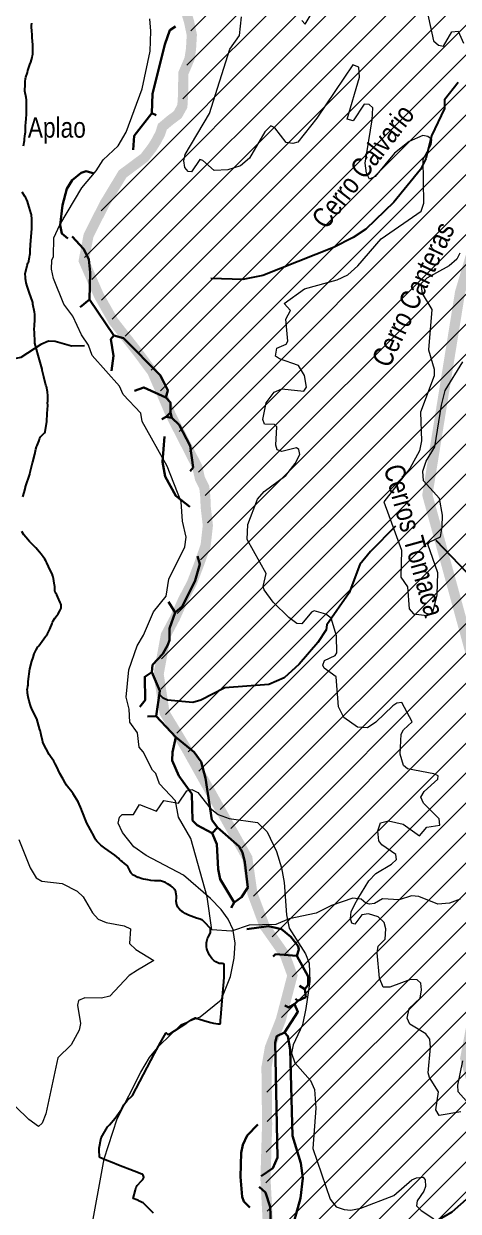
# Model space of a CAD drawing. Header units: feet. Extents: x -72 to 1107026, y -16 to 8357890.
# Drawn here: x 768338 to 774762, y 8205397 to 8222939 of the extents above; entities that cross this region are included whole.
import ezdxf

# ---------------------------------------------------------------- set-up
doc = ezdxf.new("R2010")
doc.units = ezdxf.units.FT
doc.header["$LTSCALE"] = 10
doc.header["$MEASUREMENT"] = 0
doc.linetypes.add('DASHED2', pattern=[0.375, 0.25, -0.125])
for name, color, linetype in [('AUTODEMA-inf. cofopri-Rural-PSAD', 190, 'CONTINUOUS'), ('FDO HUACAN-PERITO-COORD', 3, 'CONTINUOUS'), ('VIA-ASFALTADA', 1, 'CONTINUOUS'), ('VIAS_SIN AFIRMAR', 31, 'CONTINUOUS')]:
    doc.layers.add(name, color=color, linetype=linetype)
for name, color, linetype, lineweight in [('CURVAS_PERU_500_PSAD-18', 23, 'CONTINUOUS', 5), ('Hidrografia-IGN-QUEBRADAS', 151, 'CONTINUOUS', 25), ('Hidrografia-IGN-RIOS', 162, 'CONTINUOUS', 30), ('INEI-DIS-AREQ', 252, 'CONTINUOUS', 9), ('Texto Toponimia IGN', 251, 'CONTINUOUS', 0)]:
    doc.layers.add(name, color=color, linetype=linetype, lineweight=lineweight)
doc.styles.add('SWILL721', font='swissi.ttf')

msp = doc.modelspace()

# ---------------------------------------------------------------- hatches: boundary and pattern name
at = {"layer": 'AUTODEMA-inf. cofopri-Rural-PSAD', "lineweight": 5}
h = msp.add_hatch(dxfattribs=at)
h.set_pattern_fill('ANSI31', color=256, scale=2500)
h.paths.add_polyline_path([(753238, 8156793), (753322, 8156780), (753238, 8156793), (761252, 8177664), (761485, 8177877), (761891, 8178033), (762006, 8178099), (762145, 8178160), (762278, 8178215), (762392, 8178274), (762497, 8178357), (762589, 8178469), (762675, 8178563), (762762, 8178662), (762856, 8178741), (762966, 8178847), (763062, 8178931), (763167, 8179043), (763215, 8179157), (763254, 8179284), (763292, 8179406), (763323, 8179543), (763341, 8179672), (763349, 8179797), (763400, 8179962), (763448, 8180102), (763499, 8180234), (763573, 8180363), (763635, 8180490), (763719, 8180589), (763826, 8180681), (763928, 8180774), (764019, 8180866), (764121, 8180950), (764228, 8181026), (764338, 8181097), (764444, 8181168), (764559, 8181213), (764712, 8181269), (764839, 8181335), (764956, 8181398), (765071, 8181451), (765175, 8181550), (765244, 8181660), (765315, 8181776), (765354, 8181893), (765389, 8182013), (765390, 8182140), (765377, 8182262), (765342, 8182396), (765286, 8182546), (765225, 8182684), (765197, 8182808), (765187, 8182943), (765170, 8183067), (765142, 8183205), (765114, 8183355), (765122, 8183484), (765143, 8183642), (765150, 8183779), (765168, 8183908), (765199, 8184028), (765243, 8184165), (765278, 8184310), (765332, 8184449), (765386, 8184576), (765432, 8184714), (765467, 8184853), (765513, 8184978), (765575, 8185115), (765661, 8185237), (765751, 8185338), (765852, 8185419), (765985, 8185503), (766099, 8185572), (766232, 8185655), (766299, 8185789), (767271, 8186800), (767271, 8186947), (767297, 8187069), (767333, 8187214), (767379, 8187334), (767466, 8187468), (767519, 8187582), (767578, 8187702), (767631, 8187831), (767690, 8187961), (767739, 8188095), (767779, 8188220), (767853, 8188349), (767930, 8188476), (768029, 8188550), (768144, 8188601), (768268, 8188621), (768396, 8188684), (768525, 8188666), (768648, 8188684), (768729, 8188803), (768760, 8188933), (768775, 8189055), (768816, 8189187), (768865, 8189314), (768913, 8189448), (768946, 8189596), (769010, 8189708), (769110, 8189804), (769242, 8189855), (769369, 8189839), (769435, 8190402), (769242, 8190676), (768955, 8190796), (768850, 8191044), (768727, 8191405), (768791, 8192051), (769355, 8193016), (769774, 8193584), (769715, 8193854), (770015, 8194180), (770358, 8194460), (770593, 8194855), (771149, 8195508), (771339, 8195882), (771620, 8196321), (772139, 8196529), (772271, 8196571), (772518, 8196829), (772893, 8197299), (773001, 8197468), (773083, 8197912), (773128, 8198271), (773053, 8198668), (772961, 8199048), (772784, 8199431), (772552, 8199747), (772403, 8199923), (772344, 8200269), (772420, 8200524), (772438, 8201124), (772378, 8201509), (772320, 8201525), (771949, 8202389), (771948, 8203291), (771835, 8204086), (771949, 8205175), (771912, 8205868), (771936, 8206678), (771927, 8207524), (771977, 8207815), (772140, 8208229), (772310, 8208881), (772199, 8209183), (771898, 8209610), (771718, 8210093), (771643, 8210618), (770734, 8212243), (770420, 8212760), (770332, 8213330), (770439, 8213909), (770573, 8214159), (770693, 8214428), (770826, 8214682), (770933, 8214964), (771027, 8215231), (771060, 8215528), (771028, 8215800), (771023, 8215945), (771008, 8216090), (770944, 8216217), (770904, 8216392), (770519, 8217145), (770239, 8217796), (770023, 8218086), (769663, 8218545), (769449, 8218924), (769225, 8219439), (769296, 8219810), (769534, 8220281), (769800, 8220721), (770123, 8220961), (770236, 8221108), (770301, 8221212), (770355, 8221316), (770388, 8221417), (770506, 8221516), (770614, 8221596), (770683, 8221720), (770695, 8221911), (770696, 8222074), (770699, 8222211), (770790, 8222424), (770811, 8222568), (770823, 8222774), (770781, 8222973), (770744, 8223095), (770724, 8223248), (770687, 8223365), (770609, 8223513), (770566, 8223607), (770536, 8223648), (770519, 8223803), (770420, 8224061), (770417, 8224114), (770411, 8224346), (770326, 8224585), (770246, 8224784), (770250, 8224878), (770152, 8225049), (770105, 8225286), (769944, 8225912), (769917, 8226101), (769939, 8226683), (769870, 8226978), (769847, 8227388), (769974, 8227697), (770102, 8227836), (770156, 8227935), (770134, 8228072), (770014, 8228391), (770087, 8228555), (770259, 8228867), (770494, 8228977), (770568, 8228972), (770670, 8228991), (770967, 8229392), (771170, 8229797), (771390, 8230281), (771541, 8230796), (771638, 8231110), (771649, 8231265), (771605, 8231522), (771627, 8231763), (771687, 8231964), (771722, 8232157), (771735, 8232337), (771693, 8232515), (771625, 8232625), (771600, 8233022), (771587, 8233284), (771570, 8233434), (771556, 8233673), (771538, 8233961), (771479, 8234294), (771495, 8234446), (771537, 8234647), (771589, 8234753), (771628, 8234908), (771626, 8235023), (771663, 8235221), (771705, 8235358), (771731, 8235452), (771806, 8235660), (771892, 8235916), (771915, 8235992), (771929, 8236129), (771913, 8236376), (771884, 8236602), (771862, 8236752), (771822, 8236938), (771796, 8237134), (771804, 8237182), (771883, 8237286), (771904, 8237405), (771913, 8237507), (771903, 8237629), (771894, 8237698), (771889, 8237802), (771827, 8237968), (771792, 8238039), (771813, 8238197), (771839, 8238311), (771838, 8238486), (771839, 8238639), (771824, 8238728), (771772, 8238886), (771717, 8239024), (771631, 8239192), (771615, 8239378), (771621, 8239502), (771614, 8239619), (771605, 8239731), (771569, 8239792), (771550, 8239932), (771551, 8240029), (771481, 8240238), (771522, 8240563), (771488, 8241022), (771468, 8241305), (820278, 8241691), (830577, 8202812), (830340, 8202672), (830000, 8202586), (829662, 8202548), (829318, 8202317), (829158, 8201793), (829053, 8201507), (828905, 8201367), (828322, 8201192), (827978, 8200961), (827919, 8200578), (827797, 8199716), (827643, 8199383), (827293, 8198961), (826996, 8198681), (826979, 8198104), (826868, 8197578), (826760, 8197196), (826743, 8196619), (826868, 8195942), (827189, 8195377), (827277, 8195085), (827159, 8194367), (827146, 8193935), (827234, 8193643), (827319, 8193256), (827453, 8192915), (827398, 8192676), (827291, 8192294), (827132, 8191818), (827119, 8191385), (827194, 8190661), (827090, 8190376), (826836, 8189950), (826722, 8189328), (826756, 8188846), (826641, 8188224), (826583, 8187889), (826334, 8187608), (826127, 8187133), (825918, 8186561), (825905, 8186129), (826032, 8185548), (825868, 8184879), (825858, 8184542), (825847, 8184158), (826032, 8183912), (826069, 8183526), (826047, 8182805), (826078, 8182227), (826108, 8181600), (826048, 8181217), (825801, 8180984), (825747, 8180793), (825636, 8180315), (825796, 8179204), (825684, 8178678), (825668, 8178149), (825657, 8177765), (825548, 8177335), (825244, 8176815), (825086, 8176386), (824977, 8175956), (824725, 8175579), (824520, 8175152), (824114, 8174443), (823712, 8173877), (823407, 8173357), (823324, 8172960), (823317, 8172729), (823307, 8172399), (823238, 8171852), (823314, 8171473), (823304, 8171154), (823327, 8170950), (823289, 8170632), (823310, 8170370), (823402, 8170016), (823586, 8169548), (823710, 8169280), (823662, 8168785), (823750, 8168195), (823303, 8168147), (822930, 8167996), (822690, 8167863), (822198, 8167624), (822071, 8167460), (821892, 8167381), (821672, 8167229), (821518, 8167084), (821383, 8166920), (821310, 8166661), (821229, 8166477), (821265, 8166226), (821329, 8166168), (821371, 8165998), (821374, 8165793), (821214, 8165770), (821034, 8165673), (820575, 8165630), (820470, 8165568), (820330, 8165544), (820169, 8165484), (819982, 8165480), (819805, 8165485), (819700, 8165414), (819649, 8165285), (819644, 8165108), (819667, 8164939), (819671, 8164762), (819732, 8164620), (819765, 8164469), (819741, 8164302), (819684, 8164248), (819479, 8164273), (819273, 8164260), (819038, 8164211), (818867, 8164134), (818823, 8164107), (818741, 8164036), (818708, 8164001), (818677, 8163932), (818710, 8163874), (818719, 8163764), (818731, 8163685), (818688, 8163660), (818637, 8163650), (818578, 8163656), (818522, 8163649), (818440, 8163596), (818419, 8163540), (818393, 8163433), (818298, 8163327), (818245, 8163363), (818164, 8163435), (818136, 8163489), (818129, 8163542), (818096, 8163606), (818046, 8163683), (817988, 8163732), (817894, 8163801), (817840, 8163741), (817832, 8163692), (817948, 8163198), (817963, 8163142), (817897, 8163112), (817789, 8163046), (817781, 8162998), (817730, 8162927), (817678, 8162897), (817592, 8162870), (817454, 8162902), (817393, 8162912), (817340, 8162910), (817312, 8162864), (817276, 8162829), (817252, 8162781), (817206, 8162736), (817116, 8162650), (817080, 8162604), (816998, 8162546), (816927, 8162529), (816831, 8162586), (816762, 8162655), (816699, 8162684), (816646, 8162707), (816575, 8162751), (816511, 8162744), (816411, 8162673), (816342, 8162595), (816313, 8162529), (816262, 8162412), (816108, 8162337), (816052, 8162315), (815981, 8162315), (815917, 8162285), (815807, 8162276), (815739, 8162310), (815638, 8162382), (815595, 8162443), (815534, 8162451), (815488, 8162492), (815433, 8162536), (815341, 8162496), (815286, 8162397), (815285, 8162290), (815182, 8162139), (815129, 8162124), (815020, 8162160), (814969, 8162143), (814915, 8162151), (814818, 8162129), (814661, 8162171), (814608, 8162204), (814465, 8162246), (814361, 8162265), (814167, 8162243), (813989, 8162194), (813856, 8162085), (813702, 8161985), (813124, 8161923), (812911, 8161706), (812856, 8161618), (812749, 8161540), (812492, 8161534), (812443, 8161524), (812367, 8161515), (812252, 8161510), (812150, 8161471), (812066, 8161443), (811936, 8161388), (811813, 8161338), (811757, 8161367), (811669, 8161438), (811510, 8161415), (811342, 8161337), (811245, 8161204), (811131, 8161124), (810849, 8161076), (810322, 8160943), (809995, 8160714), (809741, 8160678), (809493, 8160697), (809213, 8160705), (808932, 8160676), (808648, 8160621), (808530, 8160579), (808408, 8160546), (808227, 8160477), (808120, 8160465), (808005, 8160428), (807949, 8160451), (807748, 8160486), (807591, 8160502), (807337, 8160435), (807016, 8160247), (806896, 8160192), (806747, 8160074), (806681, 8160046), (806538, 8159999), (806377, 8159904), (806147, 8159906), (805415, 8159960), (805112, 8159977), (804565, 8160002), (804080, 8160025), (803956, 8160045), (803836, 8160005), (803684, 8159964), (803497, 8159761), (803367, 8159762), (803227, 8159787), (802920, 8159966), (802800, 8159994), (802680, 8160027), (802548, 8160058), (802424, 8160101), (802312, 8160152), (802195, 8160221), (802083, 8160290), (801956, 8160316), (801818, 8160295), (801688, 8160293), (801556, 8160247), (801423, 8160212), (801291, 8160159), (801159, 8160106), (800787, 8160136), (800463, 8160229), (800277, 8160263), (800072, 8160269), (799744, 8160251), (799483, 8160249), (799221, 8160248), (798949, 8160191), (798686, 8160152), (798410, 8160168), (798290, 8160204), (798148, 8160212), (798023, 8160253), (797876, 8160243), (797751, 8160192), (797611, 8160213), (797496, 8160274), (797323, 8160236), (797183, 8160081), (797053, 8159952), (796859, 8159878), (796714, 8159805), (796661, 8159693), (796625, 8159558), (796551, 8159432), (796413, 8159345), (796273, 8159351), (796136, 8159369), (796011, 8159432), (795892, 8159481), (795767, 8159545), (795647, 8159580), (795531, 8159639), (795391, 8159662), (795256, 8159634), (795083, 8159561), (794973, 8159508), (794881, 8159383), (794743, 8159228), (794634, 8159150), (794486, 8159150), (794377, 8159214), (794229, 8159227), (794087, 8159186), (793965, 8159158), (793830, 8159143), (793685, 8159172), (793580, 8159268), (793535, 8159388), (793533, 8159520), (793530, 8159657), (793548, 8159797), (793528, 8160067), (793457, 8160189), (793366, 8160285), (793249, 8160375), (793130, 8160431), (792862, 8160424), (792730, 8160378), (792470, 8160226), (792221, 8160229), (792150, 8160361), (792025, 8160394), (791895, 8160369), (791742, 8160344), (791615, 8160278), (791345, 8160296), (791121, 8160303), (791002, 8160353), (790927, 8160356), (790776, 8160295), (790573, 8160086), (790487, 8160014), (790335, 8159935), (790156, 8159875), (789933, 8159891), (789628, 8159994), (789403, 8160091), (789337, 8160215), (789139, 8160376), (788987, 8160391), (788855, 8160613), (788850, 8160750), (788898, 8160900), (788728, 8161037), (788593, 8161048), (788476, 8161094), (788331, 8161107), (788207, 8161079), (788072, 8161089), (787996, 8161188), (787900, 8161371), (787828, 8161534), (787714, 8161613), (787483, 8161754), (787368, 8161805), (787254, 8161881), (787122, 8161935), (787007, 8162011), (786888, 8162072), (786771, 8162121), (786667, 8162202), (786552, 8162248), (786425, 8162271), (786298, 8162223), (786203, 8162137), (786107, 8162061), (786051, 8162173), (786043, 8162338), (786150, 8162401), (786275, 8162485), (786339, 8162597), (786237, 8162665), (786110, 8162638), (785990, 8162577), (785868, 8162597), (785746, 8162615), (785622, 8162654), (785500, 8162672), (785362, 8162654), (785199, 8162603), (785082, 8162565), (784960, 8162540), (784835, 8162500), (784720, 8162436), (784596, 8162358), (784484, 8162277), (784379, 8162190), (784275, 8162114), (784160, 8162036), (784043, 8161954), (783938, 8161886), (783826, 8161812), (783699, 8161747), (783582, 8161693), (783449, 8161676), (783342, 8161607), (783271, 8161452), (783225, 8161328), (783179, 8161206), (783138, 8161082), (783097, 8160957), (783061, 8160830), (782974, 8160718), (782855, 8160675), (782725, 8160670), (782582, 8160648), (782463, 8160615), (782353, 8160549), (782259, 8160460), (782078, 8160260), (782029, 8160143), (781968, 8160031), (781907, 8159917), (781846, 8159810), (781751, 8159699), (781639, 8159610), (781573, 8159503), (781506, 8159396), (781422, 8159300), (781295, 8159285), (781170, 8159283), (781058, 8159227), (781035, 8159095), (780966, 8158947), (780910, 8158818), (780843, 8158678), (780719, 8158676), (780643, 8158773), (780548, 8158676), (780492, 8158534), (780489, 8158409), (780563, 8158292), (780456, 8158221), (780372, 8158130), (780275, 8158051), (780148, 8158062), (780033, 8158141), (779893, 8158142), (779769, 8158106), (779649, 8158042), (779555, 8157953), (779448, 8157872), (779391, 8157763), (779345, 8157649), (779294, 8157529), (779236, 8157415), (779123, 8157309), (778981, 8157250), (778859, 8157212), (778734, 8157164), (778607, 8157144), (778479, 8157144), (778332, 8157180), (778375, 8156898), (778164, 8156936), (778158, 8156802), (778130, 8156675), (778140, 8156545), (778112, 8156426), (778050, 8156319), (778063, 8156169), (777986, 8156065), (777961, 8155941), (777902, 8155786), (777843, 8155676), (777795, 8155562), (777705, 8155466), (777593, 8155359), (777509, 8155263), (777417, 8155159), (777305, 8155070), (777239, 8154938), (777216, 8154806), (777159, 8154686), (777093, 8154552), (777034, 8154440), (776983, 8154298), (776922, 8154161), (776873, 8154016), (776779, 8153937), (776659, 8153838), (776605, 8153711), (776592, 8153572), (776612, 8153434), (776630, 8153310), (776609, 8153183), (776586, 8153051), (776545, 8152921), (776515, 8152794), (776494, 8152637), (776486, 8152507), (776478, 8152344), (776437, 8152225), (776573, 8151681), (776106, 8151111), (775463, 8150015), (775273, 8149577), (775253, 8149427), (774951, 8149779), (774716, 8150004), (774511, 8150120), (774293, 8150189), (774009, 8150343), (773986, 8150653), (773898, 8150715), (773679, 8150366), (773524, 8150449), (773583, 8150865), (773302, 8151090), (773079, 8151190), (772903, 8151351), (772690, 8151485), (772613, 8151651), (772759, 8151759), (772737, 8151864), (772352, 8152136), (772085, 8152058), (771824, 8152119), (771653, 8152170), (771611, 8152333), (771212, 8152458), (770986, 8152496), (770745, 8152533), (770505, 8152618), (770212, 8152721), (769864, 8152789), (769676, 8152849), (769529, 8152895), (769298, 8152965), (769056, 8153020), (768826, 8153067), (768593, 8153122), (768350, 8153228), (768122, 8153296), (767859, 8153352), (767629, 8153412), (767406, 8153493), (767171, 8153558), (766938, 8153643), (766714, 8153723), (766443, 8153849), (766241, 8153940), (766040, 8153990), (765798, 8154065), (765568, 8154146), (765335, 8154198), (765105, 8154273), (764987, 8154344), (764570, 8154454), (764357, 8154514), (764080, 8154590), (763867, 8154638), (763662, 8154698), (763479, 8154729), (763070, 8154817), (762778, 8154929), (762461, 8154975), (762334, 8155019), (762093, 8155094), (761838, 8155171), (761596, 8155180), (761345, 8155237), (761116, 8155269), (760846, 8155361), (760587, 8155419), (760351, 8155487), (760119, 8155512), (759916, 8155493), (759629, 8155574), (759372, 8155594), (759166, 8155611), (758956, 8155664), (758687, 8155803), (758456, 8155889), (758210, 8155960), (757946, 8156005), (757689, 8156063), (757532, 8156107), (757276, 8156170), (757050, 8156236), (756864, 8156260), (756611, 8156328), (756385, 8156381), (756113, 8156398), (755975, 8156433), (755622, 8156463), (755391, 8156486), (755152, 8156526), (754896, 8156606), (754586, 8156660), (754380, 8156712), (754159, 8156752), (753964, 8156794), (753322, 8156780)])

# ---------------------------------------------------------------- linework, layer by layer
at = {"layer": 'AUTODEMA-inf. cofopri-Rural-PSAD', "linetype": 'Continuous', "const_width": 150}
msp.add_lwpolyline([(771949, 8205175), (771912, 8205868), (771936, 8206678), (771927, 8207524), (771977, 8207815), (772140, 8208229), (772310, 8208881), (772199, 8209183), (771898, 8209610), (771718, 8210093), (771643, 8210618), (770734, 8212243), (770420, 8212760), (770332, 8213330), (770439, 8213909), (770573, 8214159), (770693, 8214428), (770826, 8214682), (770933, 8214964), (771027, 8215231), (771060, 8215528), (771028, 8215800), (771023, 8215945), (771008, 8216090), (770944, 8216217), (770904, 8216392), (770519, 8217145), (770239, 8217796), (770023, 8218086), (769663, 8218545), (769449, 8218924), (769225, 8219439), (769296, 8219810), (769534, 8220281), (769800, 8220721), (770123, 8220961), (770236, 8221108), (770301, 8221212), (770355, 8221316), (770388, 8221417), (770506, 8221516), (770614, 8221596), (770683, 8221720), (770695, 8221911), (770696, 8222074), (770699, 8222211), (770790, 8222424), (770811, 8222568), (770823, 8222774), (770781, 8222973), (770744, 8223095)], dxfattribs=at)
at = {"layer": 'CURVAS_PERU_500_PSAD-18'}
for points in [[(772451, 8222988), (772497, 8222931), (772712, 8223287)], [(774248, 8223370), (774395, 8222688), (774470, 8222623), (774542, 8222609), (774668, 8222821), (774761, 8222829), (774840, 8222650)], [(773279, 8210014), (773438, 8210277), (773542, 8210384), (773777, 8210526), (773848, 8210595), (773838, 8210667), (773633, 8210810), (773588, 8210868), (773574, 8211016), (773613, 8211134), (773729, 8211166), (773948, 8211117), (774188, 8210943), (774297, 8211069), (774490, 8211101), (774480, 8211196), (774249, 8211424), (774209, 8211514), (774257, 8211599), (774462, 8211782), (774467, 8211828), (774402, 8211861), (774010, 8211933), (773954, 8211981), (773903, 8212147), (773918, 8212446), (773954, 8212510), (774081, 8212627), (773928, 8212911), (773856, 8212905), (773793, 8212865), (773542, 8212622), (773418, 8212539), (773271, 8212548), (773068, 8212692), (772990, 8212846), (772958, 8213293), (772777, 8213419), (772758, 8213465), (772785, 8213532), (772943, 8213606), (772968, 8213648), (772960, 8213897), (772882, 8214160), (772802, 8214218), (772634, 8214265), (772590, 8214245), (772448, 8214073), (772376, 8214081), (772255, 8214168), (772024, 8214397), (771891, 8214578), (771877, 8214626), (771920, 8214817), (771643, 8215319), (771653, 8215541), (771794, 8215914), (771892, 8216027), (772211, 8216266), (772352, 8216441), (772418, 8216574), (772407, 8216648), (772369, 8216675), (772152, 8216619), (772086, 8216643), (772064, 8216713), (772081, 8216986), (772045, 8217017), (771896, 8217025), (771874, 8217095), (771920, 8217339), (772042, 8217495), (772155, 8217544), (772477, 8217512), (772517, 8217569), (772488, 8217741), (772402, 8217891), (772120, 8217988), (772060, 8218030), (772080, 8218148), (772216, 8218208), (772240, 8218251), (772212, 8218573), (772280, 8218704), (772187, 8218805), (772490, 8219024), (772972, 8219154), (773129, 8219230), (773278, 8219363), (773620, 8219761), (774214, 8220172), (774255, 8220289), (774242, 8220938), (774360, 8221157), (774373, 8221228), (774313, 8221272), (774240, 8221287), (774035, 8221199), (773820, 8221029), (773533, 8220682), (773449, 8220645), (773404, 8220733), (773385, 8220881), (773490, 8221522), (773499, 8221697), (773445, 8221746), (773373, 8221751), (773209, 8221503), (773119, 8221530), (773304, 8222151), (773294, 8222299), (773202, 8222330), (772669, 8221543), (772389, 8221192), (772318, 8221169), (772220, 8221184), (772052, 8221399), (771989, 8221429), (771901, 8221342), (771676, 8220953), (771543, 8220842), (771353, 8220781), (771154, 8220771), (770987, 8220918), (770941, 8220934), (770817, 8220751), (770771, 8220758), (770721, 8220813), (770707, 8220912), (770727, 8221009), (771083, 8221611), (771387, 8222563), (771528, 8222766), (771555, 8223039)], [(774784, 8219549), (774740, 8219460), (774625, 8219365), (774297, 8219183), (774208, 8219098), (774227, 8218952), (774370, 8218720), (774323, 8218123), (774404, 8217836), (774406, 8217737), (774205, 8217200), (774216, 8216776), (774191, 8216629), (774045, 8216368), (773661, 8215875), (773921, 8215161), (773915, 8214763), (774010, 8214620), (774035, 8214297), (774099, 8214222), (774296, 8214196), (774365, 8214221), (774391, 8214263), (774450, 8214505), (774458, 8214830), (774310, 8215250), (774339, 8215288), (774497, 8215360), (774526, 8215507), (774528, 8215682), (774482, 8215927), (774250, 8216186), (774239, 8216332), (774285, 8216475), (774414, 8216687), (774512, 8217304), (774569, 8217521), (774829, 8217946)], [(771434, 8209546), (771433, 8209555), (771358, 8209714), (771256, 8209855), (771101, 8210019), (770702, 8210360), (770150, 8210650), (769966, 8210778), (769798, 8210994), (769732, 8211129), (769756, 8211221), (769792, 8211256), (769962, 8211259), (770048, 8211408), (770299, 8211306), (770407, 8211464), (770625, 8211425), (770751, 8211607), (770822, 8211627), (770894, 8211592)], [(770894, 8211592), (770910, 8211585), (771095, 8211350), (771212, 8211257), (771377, 8211201), (771796, 8211141), (771939, 8211004), (772077, 8210711), (772149, 8210472), (772188, 8210251), (772221, 8209777), (772236, 8209704)], [(768266, 8210888), (768432, 8210470), (768523, 8210322), (768608, 8210271), (768905, 8210238), (769127, 8210125), (769219, 8210041), (769356, 8209803), (769440, 8209712), (769555, 8209665), (769825, 8209613), (769914, 8209568), (769903, 8209351), (769995, 8209266), (770261, 8209103), (770021, 8208956)], [(774799, 8206865), (774479, 8206812), (774432, 8206893), (774471, 8207163), (774336, 8207372), (774317, 8207444), (774352, 8207816), (774340, 8207940), (774283, 8208020), (774048, 8208161), (774005, 8208248), (774038, 8208392), (774198, 8208546), (774218, 8208669), (774206, 8208767), (774153, 8208815), (774054, 8208822), (773751, 8208707), (773654, 8208707), (773596, 8208841), (773565, 8209215), (773580, 8209313), (773680, 8209418), (773689, 8209568), (773667, 8209665), (773576, 8209747), (773433, 8209791), (773338, 8209774), (773234, 8209636), (773189, 8209653), (773167, 8209724), (773178, 8209822), (773231, 8209935), (773279, 8210014)], [(772236, 8209704), (772262, 8209581), (772502, 8209202), (772556, 8209063), (772567, 8208789), (772509, 8208393), (772458, 8208149), (772323, 8207853), (772297, 8207732), (772345, 8207592), (772576, 8207330), (772638, 8207195), (772658, 8206922), (772611, 8206324), (772867, 8205576), (772958, 8205461), (773077, 8205423), (773176, 8205413), (773323, 8205442), (773811, 8205632), (774075, 8205861), (774142, 8205893), (774241, 8205900), (774270, 8205861), (774279, 8205762), (774255, 8205692), (774152, 8205550), (774145, 8205479), (774213, 8205407), (774402, 8205285)], [(769326, 8205062), (769528, 8206169), (769721, 8206762), (770068, 8207454), (770198, 8207668), (770342, 8207841), (770663, 8208156), (770945, 8208270), (771256, 8208519), (771393, 8208866), (771451, 8209134), (771465, 8209359), (771434, 8209546)], [(770021, 8208956), (769899, 8208882), (769610, 8208573), (769490, 8208544), (769240, 8208548), (769149, 8208512), (769131, 8208441), (769176, 8208171), (769158, 8208073), (769039, 8207853), (768843, 8207665), (768665, 8206836), (768612, 8206696), (768556, 8206651), (768415, 8206752), (768218, 8206944)]]:
    msp.add_lwpolyline(points, dxfattribs=at)
at = {"layer": 'FDO HUACAN-PERITO-COORD', "linetype": 'DASHED2', "const_width": 150}
msp.add_lwpolyline([(776109, 8203248), (774865, 8207658), (775330, 8210079), (775136, 8212939), (774305, 8215978), (774788, 8218971), (775555, 8221561), (775542, 8224023), (773979, 8227812), (775889, 8234965), (780076, 8238594), (787078, 8237602), (788710, 8238398), (802020, 8237500), (807137, 8233825), (810952, 8230292), (814385, 8226254), (816524, 8221734), (814695, 8213487), (812232, 8205872), (811835, 8202194)], dxfattribs=at)
at = {"layer": 'Hidrografia-IGN-QUEBRADAS'}
for points in [[(774758, 8222069), (774559, 8221813), (774557, 8221689), (774368, 8221281), (774280, 8220943), (774203, 8220786), (773808, 8220303), (773395, 8219903), (773208, 8219779), (772916, 8219636), (771872, 8219218), (771579, 8219159), (771103, 8219174)], [(769236, 8218183), (769043, 8218178), (768803, 8218247), (768704, 8218250), (768589, 8218203), (768296, 8218011), (768151, 8217978), (767477, 8218019), (767062, 8218107), (766566, 8218343), (766195, 8218638), (765577, 8219017), (765407, 8219164), (765050, 8219549), (764874, 8219687), (764584, 8219835), (764274, 8219929), (764075, 8219944), (763801, 8219924), (763395, 8219802), (763033, 8219580), (762979, 8219497), (762930, 8219347)], [(773832, 8215517), (773463, 8215144), (773306, 8214950), (773148, 8214530), (772818, 8214059), (772811, 8213987), (772688, 8213798), (772411, 8213477), (772188, 8213276), (771959, 8213180), (771313, 8213129), (770957, 8212949), (770837, 8212914), (770464, 8212946), (770398, 8212977), (770341, 8213036)], [(774430, 8215311), (775002, 8214717), (775254, 8214376), (775405, 8213901), (775403, 8213702), (775456, 8213536), (775587, 8213354), (776001, 8212886), (776153, 8212628), (776197, 8212434), (776229, 8211910), (776292, 8211722), (776547, 8211415), (777138, 8210829)], [(776004, 8206379), (775881, 8206256), (775137, 8205797), (774669, 8205384), (774302, 8205170), (773894, 8204981), (773629, 8204908), (773430, 8204890), (773283, 8204917), (772921, 8205083), (772822, 8205080), (772556, 8205012), (772279, 8205038)]]:
    msp.add_lwpolyline(points, dxfattribs=at)
at = {"layer": 'Hidrografia-IGN-RIOS'}
for p, q in [((770230, 8221620), (770294, 8221590)), ((769311, 8218867), (769171, 8218752)), ((769311, 8218867), (769672, 8218335)), ((770445, 8217130), (770382, 8217097)), ((770507, 8217195), (770445, 8217130)), ((770525, 8217116), (770445, 8217130)), ((770507, 8217195), (770525, 8217116)), ((770477, 8214399), (770575, 8214242)), ((770167, 8212708), (770294, 8212711)), ((770294, 8212711), (770586, 8212400)), ((771204, 8211064), (771126, 8210983)), ((771451, 8209958), (771406, 8209878)), ((772415, 8208726), (772495, 8208680)), ((772388, 8208503), (772342, 8208454)), ((772356, 8208534), (772388, 8208503))]:
    msp.add_line(p, q, dxfattribs=at)
for points in [[(770581, 8222899), (770500, 8222844), (770424, 8222632), (770242, 8221905), (770230, 8221620)], [(770230, 8221620), (769971, 8221285), (769957, 8221074)], [(769379, 8220727), (769259, 8220760), (769188, 8220739), (769052, 8220630), (768976, 8220502), (768911, 8220261), (768876, 8219963), (768899, 8219841), (768989, 8219765)], [(769052, 8219798), (769222, 8219615), (769302, 8219460), (769321, 8219262), (769311, 8218867)], [(769672, 8218335), (769626, 8218280), (769663, 8218033), (769637, 8217810)], [(769672, 8218335), (769814, 8218292), (770359, 8217742), (770466, 8217519), (770438, 8217416)], [(769976, 8217516), (770115, 8217568), (770438, 8217416)], [(770438, 8217416), (770506, 8217345), (770507, 8217195)], [(770525, 8217116), (770634, 8217014), (770800, 8216706), (770843, 8216386), (770796, 8216328)], [(770420, 8216844), (770391, 8216470), (770430, 8216249), (770585, 8215965), (770793, 8215804)], [(770905, 8215076), (770940, 8214957), (770873, 8214716), (770686, 8214335), (770575, 8214242)], [(770575, 8214242), (770491, 8214007), (770491, 8213833), (770468, 8213762), (770396, 8213631), (770242, 8213468), (770231, 8213361)], [(770231, 8213361), (770128, 8213292), (770132, 8212945), (770053, 8212848)], [(770231, 8213361), (770349, 8213087), (770294, 8212711)], [(770586, 8212400), (770536, 8212181), (770533, 8212056), (770632, 8211828), (770822, 8211565), (770835, 8211171), (770903, 8211099), (771126, 8210983)], [(770586, 8212400), (770858, 8212179), (770959, 8212038), (771025, 8211797), (771120, 8211180), (771204, 8211064)], [(771126, 8210983), (771194, 8210822), (771213, 8210448), (771242, 8210301), (771451, 8209958)], [(771204, 8211064), (771524, 8210786), (771571, 8210698), (771606, 8210552), (771649, 8210181), (771556, 8210035), (771451, 8209958)], [(771635, 8209565), (771957, 8209606), (772150, 8209562), (772285, 8209451), (772393, 8209314), (772406, 8209266), (772373, 8209170)], [(772024, 8209161), (772060, 8209194), (772373, 8209170)], [(772373, 8209170), (772545, 8208866), (772544, 8208742), (772495, 8208680)], [(772495, 8208680), (772507, 8208561), (772388, 8208503)], [(772342, 8208454), (772392, 8208343), (772193, 8208038)], [(772342, 8208454), (772257, 8208405), (772200, 8208435)], [(772193, 8208038), (772082, 8207985), (772055, 8207890), (772088, 8206190), (772019, 8206032), (771846, 8205917)], [(772193, 8208038), (772244, 8207984), (772276, 8207787), (772309, 8206513), (772434, 8206108), (772464, 8205885), (772430, 8205588), (772279, 8205038)], [(771797, 8206678), (771642, 8206516), (771579, 8206380), (771553, 8206258), (771542, 8205908), (771566, 8205610), (771594, 8205541), (771682, 8205453)], [(771818, 8205757), (771910, 8205673), (771981, 8205461), (771993, 8205212), (771929, 8205093)]]:
    msp.add_lwpolyline(points, dxfattribs=at)
at = {"layer": 'INEI-DIS-AREQ'}
for points in [[(774789, 8210006), (774633, 8209946), (774461, 8209933), (774180, 8210046), (774069, 8210056), (773887, 8209999), (773644, 8210014), (773523, 8209942), (773451, 8209933), (773393, 8209948), (773325, 8210008), (773203, 8210024), (772887, 8209915), (772660, 8209801), (772263, 8209716), (772067, 8209631), (771673, 8209621), (771408, 8209537), (771117, 8209553), (771050, 8210043), (770809, 8210903), (770628, 8211220), (770581, 8211459), (770345, 8211709), (770292, 8211863), (770241, 8211915), (770106, 8212184), (770046, 8212254), (770020, 8212465), (769908, 8212622), (769898, 8212815), (769851, 8212991), (769894, 8213396), (770014, 8213751), (770108, 8213908), (770257, 8214254), (770444, 8214482), (770482, 8214732), (770722, 8215214), (770740, 8215355), (770687, 8215593), (770667, 8215877), (770459, 8216402), (770090, 8217063), (770071, 8217185), (769806, 8217464), (769752, 8217583), (769348, 8218039), (769296, 8218193), (769191, 8218343), (769065, 8218621), (768931, 8218798), (768777, 8219175), (768751, 8219314), (768755, 8219447), (768780, 8219503), (768781, 8219778), (768874, 8219967), (769198, 8220516), (769407, 8220764), (769510, 8220927), (769732, 8221135), (769852, 8221337), (770087, 8221977), (770207, 8222532), (770218, 8222829), (770200, 8223010)], [(775043, 8206848), (774759, 8207160), (774755, 8207262), (774830, 8207618)]]:
    msp.add_lwpolyline(points, dxfattribs=at)
at = {"layer": 'VIA-ASFALTADA'}
for points in [[(768334, 8221136), (768348, 8221213), (768351, 8221237), (768355, 8221276), (768358, 8221315), (768360, 8221320)], [(768326, 8215952), (768345, 8216015), (768366, 8216087), (768366, 8216096), (768427, 8216284), (768435, 8216313), (768467, 8216453), (768473, 8216467), (768502, 8216580), (768519, 8216657), (768528, 8216691), (768530, 8216697), (768536, 8216704), (768539, 8216709), (768564, 8216783), (768573, 8216809), (768581, 8216825), (768587, 8216835), (768645, 8216896), (768657, 8216910), (768680, 8217061), (768684, 8217181), (768692, 8217301), (768691, 8217346), (768694, 8217352), (768696, 8217412), (768695, 8217442), (768688, 8217502), (768675, 8217582), (768667, 8217602), (768636, 8217724), (768612, 8217823), (768611, 8217837), (768549, 8218044), (768526, 8218131), (768504, 8218222), (768503, 8218246), (768495, 8218375), (768494, 8218432), (768495, 8218474), (768504, 8218573), (768504, 8218596), (768504, 8218620), (768501, 8218647), (768497, 8218677), (768473, 8218795), (768471, 8218809), (768471, 8218819), (768418, 8218972), (768389, 8219064), (768375, 8219113), (768367, 8219148), (768364, 8219169), (768362, 8219196), (768361, 8219244), (768388, 8219367), (768401, 8219404), (768407, 8219414), (768424, 8219493), (768428, 8219520), (768431, 8219547), (768434, 8219583), (768438, 8219679), (768450, 8219789), (768458, 8219912), (768457, 8220050), (768455, 8220116), (768455, 8220122), (768450, 8220133), (768405, 8220277), (768392, 8220314), (768378, 8220347), (768369, 8220365), (768358, 8220383), (768314, 8220451)], [(770257, 8205367), (770102, 8205521), (770091, 8205526), (770051, 8205547), (770035, 8205554), (770010, 8205564), (769955, 8205584), (769988, 8205712), (770000, 8205755), (770004, 8205760), (770017, 8205776), (770081, 8205846), (770098, 8205867), (770111, 8205886), (770113, 8205894), (770113, 8205903), (770110, 8205916), (770105, 8205930), (770102, 8205935), (770097, 8205939), (770092, 8205943), (770084, 8205947), (769972, 8205991), (769739, 8206078), (769643, 8206115), (769544, 8206156), (769496, 8206177), (769464, 8206192), (769460, 8206198), (769458, 8206204), (769457, 8206210), (769457, 8206237), (769455, 8206267), (769455, 8206330), (769483, 8206480), (769574, 8206643), (769604, 8206676), (769692, 8206770), (769790, 8206911), (769819, 8206967), (769833, 8206990), (769848, 8207008), (769868, 8207031), (769944, 8207109), (770272, 8207728), (770359, 8207888), (770439, 8208029), (770445, 8208031), (770450, 8208027), (770465, 8208015), (770471, 8208013), (770483, 8208009), (770748, 8208182), (770824, 8208229), (770870, 8208256), (770877, 8208255), (770886, 8208249), (770891, 8208246), (770936, 8208234), (771051, 8208201), (771102, 8208187), (771143, 8208177), (771177, 8208171), (771207, 8208167), (771236, 8208164), (771241, 8208167), (771245, 8208176), (771246, 8208190), (771246, 8208190), (771245, 8208225), (771251, 8208259), (771261, 8208389), (771288, 8208676), (771296, 8208788), (771300, 8208860), (771302, 8208924), (771302, 8208984), (771301, 8209040), (771300, 8209045), (771294, 8209052), (771286, 8209054), (771273, 8209056), (771236, 8209057), (771225, 8209059), (771219, 8209061), (771197, 8209071), (771179, 8209081), (771161, 8209093), (771146, 8209103), (771133, 8209115), (771121, 8209129), (771108, 8209145), (771096, 8209163), (771085, 8209181), (771073, 8209202), (771063, 8209224), (771055, 8209243), (771046, 8209272), (771041, 8209302), (771038, 8209338), (771038, 8209350), (771039, 8209362), (771044, 8209388), (771057, 8209425), (771067, 8209447), (771093, 8209498), (771100, 8209515), (771101, 8209529), (771101, 8209547), (771100, 8209574), (771008, 8209668), (770974, 8209702), (770968, 8209704), (770948, 8209711), (770893, 8209726), (770815, 8209755), (770773, 8209773), (770724, 8209796), (770695, 8209813), (770670, 8209829), (770659, 8209839), (770651, 8209847), (770633, 8209868), (770618, 8209891), (770606, 8209916), (770597, 8209941), (770595, 8209956), (770593, 8209973), (770595, 8210031), (770594, 8210052), (770588, 8210105), (770585, 8210120), (770582, 8210131), (770574, 8210147), (770567, 8210156), (770557, 8210166), (770538, 8210185), (770511, 8210205), (770462, 8210236), (770436, 8210251), (770405, 8210265), (770373, 8210274), (770359, 8210277), (770341, 8210279), (770287, 8210279), (770269, 8210279), (770218, 8210285), (770173, 8210291), (770141, 8210296), (770111, 8210302), (770091, 8210308), (770034, 8210327), (770024, 8210327), (769962, 8210360), (769947, 8210370), (769935, 8210382), (769926, 8210393), (769918, 8210406), (769911, 8210423), (769894, 8210462), (769884, 8210481), (769877, 8210491), (769870, 8210500), (769848, 8210521), (769830, 8210536), (769792, 8210566), (769775, 8210573), (769768, 8210579), (769755, 8210595), (769742, 8210607), (769714, 8210631), (769684, 8210655), (769636, 8210692), (769538, 8210761), (769479, 8210807), (769445, 8210837), (769430, 8210852), (769419, 8210865), (769405, 8210885), (769393, 8210905), (769355, 8210978), (769352, 8210986), (769271, 8211130), (769199, 8211317), (769193, 8211325), (769190, 8211333), (769141, 8211447), (769093, 8211526), (769068, 8211564), (769047, 8211593), (768986, 8211671), (768970, 8211693), (768950, 8211726), (768920, 8211778), (768873, 8211866), (768822, 8211971), (768803, 8212008), (768781, 8212044), (768734, 8212114), (768715, 8212145), (768670, 8212226), (768619, 8212321), (768618, 8212333), (768614, 8212353), (768596, 8212436), (768581, 8212503), (768576, 8212510), (768530, 8212672), (768470, 8212793), (768453, 8212831), (768444, 8212853), (768418, 8212933), (768404, 8212998), (768396, 8213048), (768392, 8213075), (768391, 8213105), (768392, 8213114), (768401, 8213155), (768403, 8213169), (768403, 8213212), (768406, 8213223), (768430, 8213411), (768459, 8213521), (768476, 8213579), (768494, 8213632), (768507, 8213663), (768522, 8213689), (768548, 8213733), (768562, 8213749), (768660, 8213885), (768672, 8213898), (768690, 8213929), (768725, 8213996), (768756, 8214081), (768761, 8214098), (768775, 8214121), (768799, 8214156), (768832, 8214202), (768846, 8214222), (768872, 8214267), (768882, 8214287), (768889, 8214304), (768892, 8214321), (768893, 8214335), (768890, 8214355), (768885, 8214372), (768877, 8214392), (768841, 8214470), (768825, 8214502), (768807, 8214533), (768801, 8214540), (768799, 8214564), (768797, 8214624), (768795, 8214648), (768785, 8214711), (768773, 8214775), (768770, 8214781), (768763, 8214791), (768761, 8214796), (768706, 8214923), (768682, 8214975), (768667, 8215004), (768649, 8215032), (768626, 8215064), (768597, 8215102), (768570, 8215134), (768517, 8215195), (768425, 8215292), (768370, 8215355), (768342, 8215390), (768311, 8215438)]]:
    msp.add_lwpolyline(points, dxfattribs=at)
at = {"layer": 'VIAS_SIN AFIRMAR'}
msp.add_lwpolyline([(768360, 8221320), (768364, 8221328), (768365, 8221334), (768363, 8221412), (768364, 8221442), (768367, 8221472), (768376, 8221546), (768379, 8221591), (768380, 8221636), (768381, 8221723), (768380, 8221771), (768377, 8221813), (768372, 8221848), (768356, 8221943), (768357, 8222046), (768358, 8222088), (768362, 8222123), (768368, 8222149), (768392, 8222221), (768401, 8222249), (768430, 8222335), (768442, 8222372), (768461, 8222441), (768466, 8222468), (768471, 8222492), (768475, 8222530), (768475, 8222581), (768473, 8222629), (768465, 8222734), (768464, 8222765), (768457, 8222846), (768455, 8222879), (768455, 8222912), (768458, 8222948)], dxfattribs=at)

# ---------------------------------------------------------------- texts
at = {"layer": 'Texto Toponimia IGN', "style": 'SWILL721', "width": 0.8}
for s, rotation, p in [('Cerro Calvario', 52.2501, (772809, 8219887)), ('Cerro Canteras', 64.7701, (773741, 8217841)), ('Cerros Tomaca', 285.4958, (773656, 8216380))]:
    msp.add_text(s, height=300, rotation=rotation, dxfattribs=at).set_placement(p)
msp.add_text('Aplao', height=300, dxfattribs=at).set_placement((768399, 8221256))

doc.saveas('drawing.dxf')
